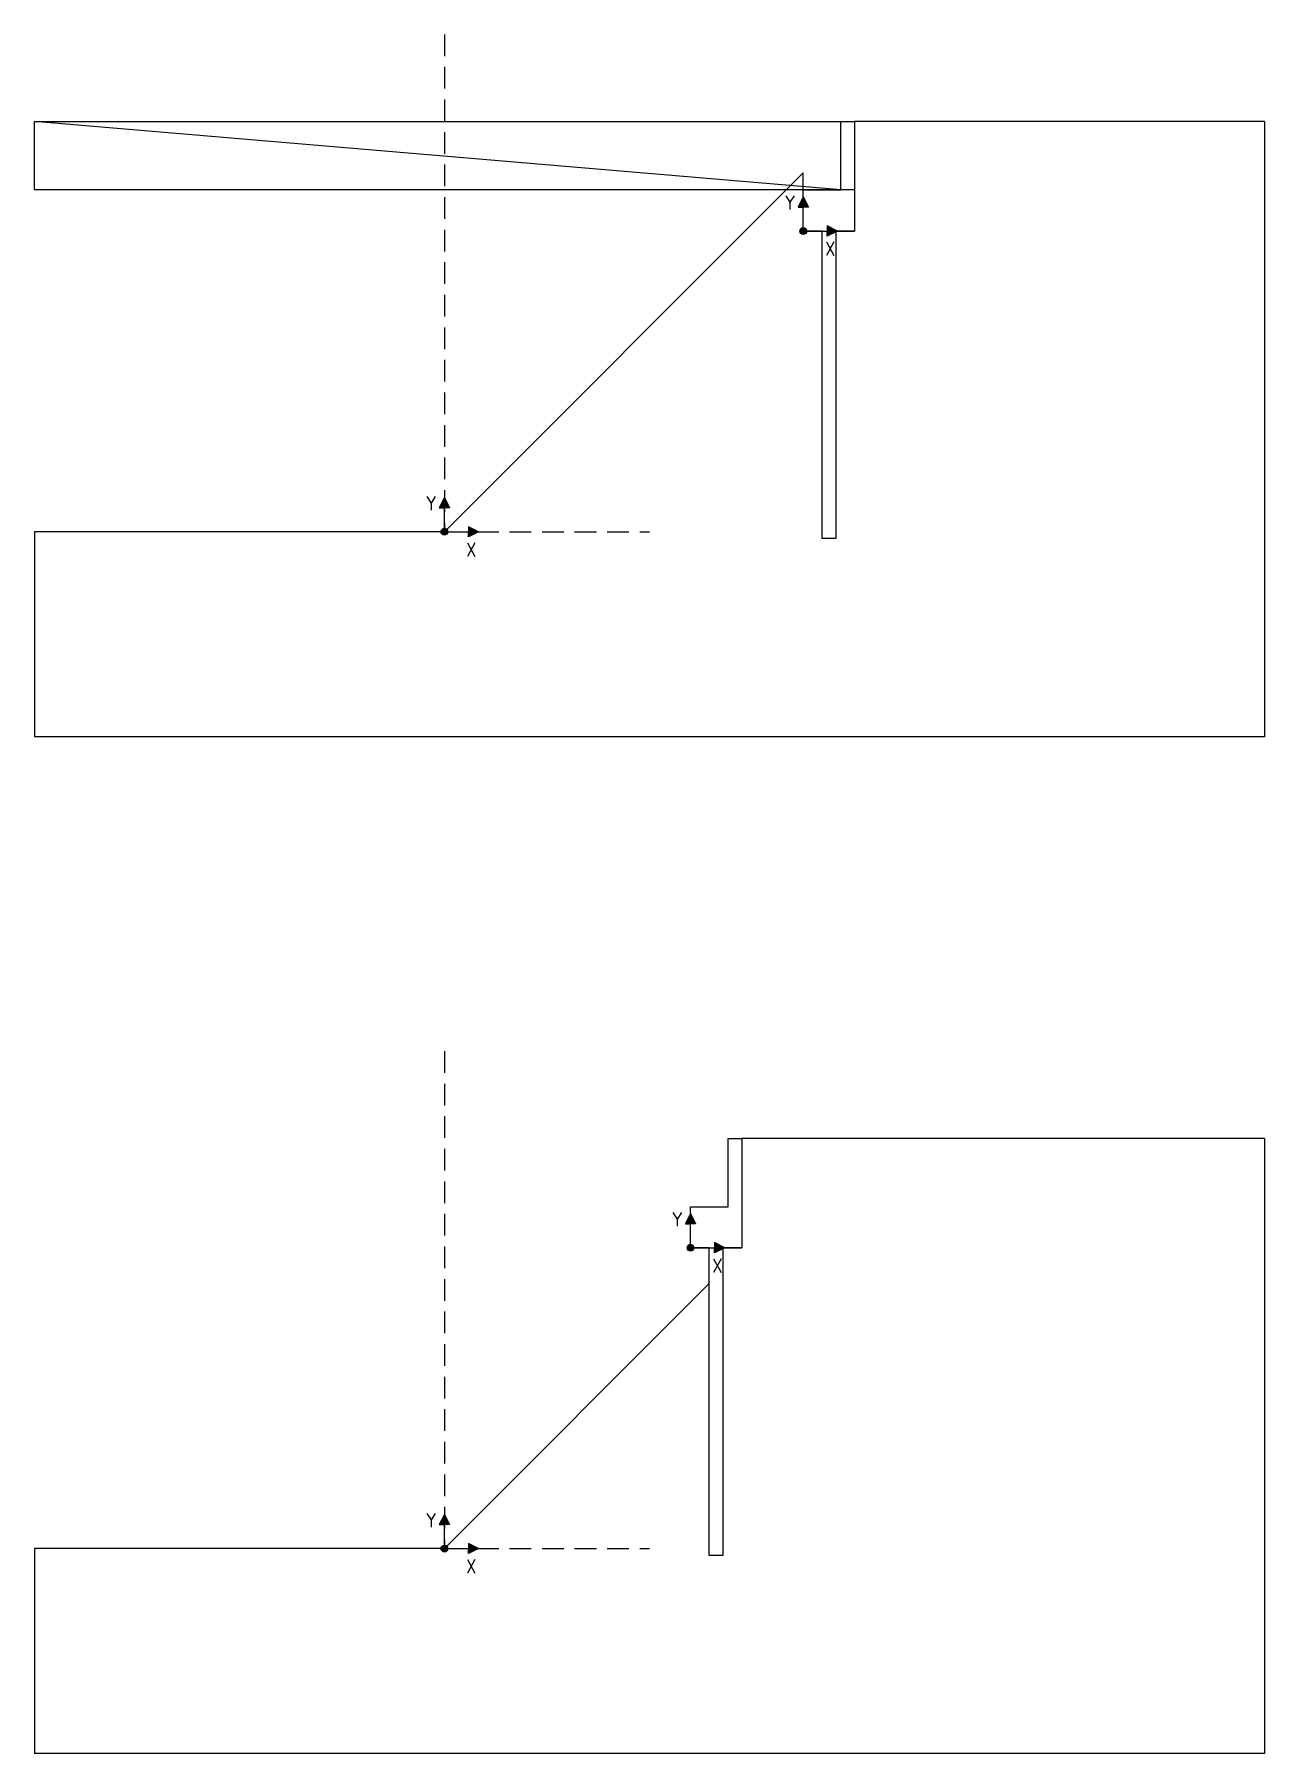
# Model space of a CAD drawing. Header units: millimetres. Extents: x -137513 to 317531, y -53692 to 125625.
# Drawn here: x -137513 to -101513, y -30299 to 20000 of the extents above; entities that cross this region are included whole.
import ezdxf

# ---------------------------------------------------------------- set-up
doc = ezdxf.new("R2010")
doc.units = ezdxf.units.MM
doc.linetypes.add('DASHED', pattern=[19.05, 12.7, -6.35])
for name, color, linetype in [('01', 1, 'Continuous'), ('04', 4, 'Continuous'), ('05', 5, 'Continuous'), ('09', 9, 'Continuous'), ('Coordinates_03', 3, 'Continuous'), ('Coordinates_06', 6, 'Continuous')]:
    doc.layers.add(name, color=color, linetype=linetype)
doc.styles.add('Romans', font='romans.shx', dxfattribs={"width": 0.9, "height": 400})

msp = doc.modelspace()

# ---------------------------------------------------------------- hatches: boundary and pattern name
at = {"layer": 'Coordinates_03', "transparency": 33554534}
h = msp.add_hatch(color=256, dxfattribs=at)
h.dxf.hatch_style = 1
h.paths.add_polyline_path([(-115012.8, 15247.4), (-115162.8, 14947.4), (-115012.8, 14947.4), (-114862.8, 14947.4)])
h = msp.add_hatch(color=256, dxfattribs=at)
h.dxf.hatch_style = 1
h.paths.add_polyline_path([(-114912.8, 14247.4), (-115012.8, 14247.4), (-115012.8, 14347.4, 0.4142136), (-115112.8, 14247.4, 1)])
h = msp.add_hatch(color=256, dxfattribs=at)
h.dxf.hatch_style = 1
h.paths.add_polyline_path([(-115012.8, 14347.4), (-115012.8, 14247.4), (-114912.8, 14247.4, 0.4142136)], flags=17)
h = msp.add_hatch(color=256, dxfattribs=at)
h.dxf.hatch_style = 1
h.paths.add_polyline_path([(-114312.8, 14397.4), (-114312.8, 14247.4), (-114312.8, 14097.4), (-114012.8, 14247.4)])
h = msp.add_hatch(color=256, dxfattribs=at)
h.dxf.hatch_style = 1
h.paths.add_polyline_path([(-118312.8, -14498.7), (-118462.8, -14798.7), (-118312.8, -14798.7), (-118162.8, -14798.7)])
h = msp.add_hatch(color=256, dxfattribs=at)
h.dxf.hatch_style = 1
h.paths.add_polyline_path([(-118212.8, -15498.7), (-118312.8, -15498.7), (-118312.8, -15398.7, 0.4142136), (-118412.8, -15498.7, 1)])
h = msp.add_hatch(color=256, dxfattribs=at)
h.dxf.hatch_style = 1
h.paths.add_polyline_path([(-118312.8, -15398.7), (-118312.8, -15498.7), (-118212.8, -15498.7, 0.4142136)], flags=17)
h = msp.add_hatch(color=256, dxfattribs=at)
h.dxf.hatch_style = 1
h.paths.add_polyline_path([(-117612.8, -15348.7), (-117612.8, -15498.7), (-117612.8, -15648.7), (-117312.8, -15498.7)])
at = {"layer": 'Coordinates_06', "transparency": 33554534}
h = msp.add_hatch(color=256, dxfattribs=at)
h.dxf.hatch_style = 1
h.paths.add_polyline_path([(-125512.8, 6447.4), (-125662.8, 6147.4), (-125512.8, 6147.4), (-125362.8, 6147.4)])
h = msp.add_hatch(color=256, dxfattribs=at)
h.dxf.hatch_style = 1
h.paths.add_polyline_path([(-125412.8, 5447.4), (-125512.8, 5447.4), (-125512.8, 5547.4, 0.4142136), (-125612.8, 5447.4, 1)])
h = msp.add_hatch(color=256, dxfattribs=at)
h.dxf.hatch_style = 1
h.paths.add_polyline_path([(-125512.8, 5547.4), (-125512.8, 5447.4), (-125412.8, 5447.4, 0.4142136)], flags=17)
h = msp.add_hatch(color=256, dxfattribs=at)
h.dxf.hatch_style = 1
h.paths.add_polyline_path([(-124812.8, 5597.4), (-124812.8, 5447.4), (-124812.8, 5297.4), (-124512.8, 5447.4)])
h = msp.add_hatch(color=256, dxfattribs=at)
h.dxf.hatch_style = 1
h.paths.add_polyline_path([(-125512.8, -23298.7), (-125662.8, -23598.7), (-125512.8, -23598.7), (-125362.8, -23598.7)])
h = msp.add_hatch(color=256, dxfattribs=at)
h.dxf.hatch_style = 1
h.paths.add_polyline_path([(-125412.8, -24298.7), (-125512.8, -24298.7), (-125512.8, -24198.7, 0.4142136), (-125612.8, -24298.7, 1)])
h = msp.add_hatch(color=256, dxfattribs=at)
h.dxf.hatch_style = 1
h.paths.add_polyline_path([(-125512.8, -24198.7), (-125512.8, -24298.7), (-125412.8, -24298.7, 0.4142136)], flags=17)
h = msp.add_hatch(color=256, dxfattribs=at)
h.dxf.hatch_style = 1
h.paths.add_polyline_path([(-124812.8, -24148.7), (-124812.8, -24298.7), (-124812.8, -24448.7), (-124512.8, -24298.7)])

# ---------------------------------------------------------------- linework, layer by layer
at = {"layer": '01'}
msp.add_line((-113912.8, 15447.4), (-137512.8, 17447.4), dxfattribs=at)
msp.add_lwpolyline([(-113512.8, 15447.4), (-137512.8, 15447.4), (-137512.8, 17447.4), (-113512.8, 17447.4)], close=True, dxfattribs=at)
at = {"layer": '04'}
for p, q in [((-101512.8, 17447.4), (-113512.8, 17447.4)), ((-101512.8, 17447.4), (-101512.8, -552.6)), ((-115012.8, 15947.4), (-125512.8, 5447.4)), ((-115012.8, 15447.4), (-115012.8, 15947.4)), ((-125512.8, 5447.4), (-137512.8, 5447.4)), ((-137512.8, 5447.4), (-137512.8, -552.6)), ((-101512.8, -552.6), (-137512.8, -552.6)), ((-101512.8, -12298.7), (-116812.8, -12298.7)), ((-101512.8, -12298.7), (-101512.8, -30298.7)), ((-117762.8, -16548.7), (-125512.8, -24298.7)), ((-125512.8, -24298.7), (-137512.8, -24298.7)), ((-137512.8, -24298.7), (-137512.8, -30298.7)), ((-101512.8, -30298.7), (-137512.8, -30298.7))]:
    msp.add_line(p, q, dxfattribs=at)
at = {"layer": '05'}
for points in [[(-114062.8, 14247.4), (-114062.8, 5247.4), (-114462.8, 5247.4), (-114462.8, 14247.4), (-115012.8, 14247.4), (-115012.8, 15447.4), (-113912.8, 15447.4), (-113912.8, 17447.4), (-113512.8, 17447.4), (-113512.8, 14247.4), (-114062.8, 14247.4), (-113512.8, 14247.4)], [(-117362.8, -15498.7), (-117362.8, -24498.7), (-117762.8, -24498.7), (-117762.8, -15498.7), (-118312.8, -15498.7), (-118312.8, -14298.7), (-117212.8, -14298.7), (-117212.8, -12298.7), (-116812.8, -12298.7), (-116812.8, -15498.7), (-117362.8, -15498.7), (-116812.8, -15498.7)]]:
    msp.add_lwpolyline(points, dxfattribs=at)
at = {"layer": '09', "linetype": 'DASHED', "ltscale": 50}
for p, q in [((-125512.8, 20000), (-125512.8, 5447.4)), ((-125512.8, 5447.4), (-119512.8, 5447.4)), ((-125512.8, -9746.1), (-125512.8, -24298.7)), ((-125512.8, -24298.7), (-119512.8, -24298.7))]:
    msp.add_line(p, q, dxfattribs=at)
at = {"layer": 'Coordinates_03'}
for p, q in [((-115012.8, 15247.4), (-115162.8, 14947.4)), ((-115012.8, 15247.4), (-114862.8, 14947.4)), ((-115162.8, 14947.4), (-115012.8, 14947.4)), ((-115012.8, 14247.4), (-115012.8, 14947.4)), ((-114862.8, 14947.4), (-115012.8, 14947.4)), ((-115012.8, 14247.4), (-114312.8, 14247.4)), ((-114012.8, 14247.4), (-114312.8, 14397.4)), ((-114312.8, 14397.4), (-114312.8, 14247.4)), ((-114012.8, 14247.4), (-114312.8, 14097.4)), ((-114312.8, 14097.4), (-114312.8, 14247.4)), ((-118312.8, -14498.7), (-118462.8, -14798.7)), ((-118312.8, -14498.7), (-118162.8, -14798.7)), ((-118462.8, -14798.7), (-118312.8, -14798.7)), ((-118312.8, -15498.7), (-118312.8, -14798.7)), ((-118162.8, -14798.7), (-118312.8, -14798.7)), ((-118312.8, -15498.7), (-117612.8, -15498.7)), ((-117312.8, -15498.7), (-117612.8, -15348.7)), ((-117612.8, -15348.7), (-117612.8, -15498.7)), ((-117312.8, -15498.7), (-117612.8, -15648.7)), ((-117612.8, -15648.7), (-117612.8, -15498.7))]:
    msp.add_line(p, q, dxfattribs=at)
for centre in [(-115012.8, 14247.4), (-118312.8, -15498.7)]:
    msp.add_circle(centre, 100, dxfattribs=at)
at = {"layer": 'Coordinates_06'}
for p, q in [((-125512.8, 6447.4), (-125662.8, 6147.4)), ((-125662.8, 6147.4), (-125512.8, 6147.4)), ((-125512.8, 6447.4), (-125362.8, 6147.4)), ((-125512.8, 5447.4), (-125512.8, 6147.4)), ((-125362.8, 6147.4), (-125512.8, 6147.4)), ((-124512.8, 5447.4), (-124812.8, 5597.4)), ((-124812.8, 5597.4), (-124812.8, 5447.4)), ((-125512.8, 5447.4), (-124812.8, 5447.4)), ((-124512.8, 5447.4), (-124812.8, 5297.4)), ((-124812.8, 5297.4), (-124812.8, 5447.4)), ((-125512.8, -23298.7), (-125662.8, -23598.7)), ((-125662.8, -23598.7), (-125512.8, -23598.7)), ((-125512.8, -23298.7), (-125362.8, -23598.7)), ((-125512.8, -24298.7), (-125512.8, -23598.7)), ((-125362.8, -23598.7), (-125512.8, -23598.7)), ((-125512.8, -24298.7), (-124812.8, -24298.7)), ((-124512.8, -24298.7), (-124812.8, -24148.7)), ((-124812.8, -24148.7), (-124812.8, -24298.7)), ((-124512.8, -24298.7), (-124812.8, -24448.7)), ((-124812.8, -24448.7), (-124812.8, -24298.7))]:
    msp.add_line(p, q, dxfattribs=at)
for centre in [(-125512.8, 5447.4), (-125512.8, -24298.7)]:
    msp.add_circle(centre, 100, dxfattribs=at)

# ---------------------------------------------------------------- texts
at = {"layer": 'Coordinates_03', "style": 'Romans', "width": 0.9}
for s, p in [('Y', (-115543.3, 14877.1)), ('X', (-114381.7, 13527)), ('Y', (-118843.3, -14869)), ('X', (-117681.7, -16219.1))]:
    msp.add_text(s, height=400, dxfattribs=at).set_placement(p)
at = {"layer": 'Coordinates_06', "style": 'Romans', "width": 0.9}
for s, p in [('Y', (-126043.3, 6077.1)), ('X', (-124881.7, 4727)), ('Y', (-126043.3, -23669)), ('X', (-124881.7, -25019.1))]:
    msp.add_text(s, height=400, dxfattribs=at).set_placement(p)

doc.saveas('drawing.dxf')
